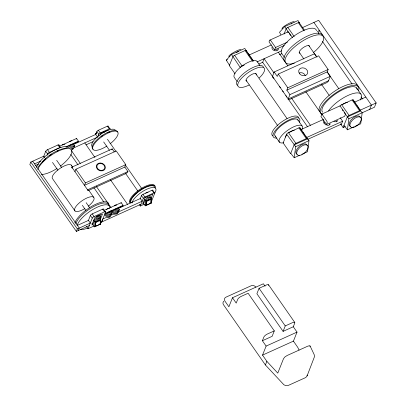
<?xml version="1.0" encoding="UTF-8"?>
<svg xmlns="http://www.w3.org/2000/svg" width="406" height="406" viewBox="0 0 406 406"><rect width="100%" height="100%" fill="white"/><g stroke="black" fill="none" stroke-linecap="round" stroke-linejoin="round"><path stroke-width="0.61" d="M91.939 223.285L94.293 226.67A0.594 0.259 65.7 0 0 94.755 226.695L94.933 221.889L93.69 220.103M95.268 225.503L95.38 222.529A0.579 0.345 -45.4 0 1 95.867 221.889L99.673 220.164A0.579 0.345 -45.4 0 1 100.13 220.377L100.465 220.707L100.353 223.681A0.579 0.345 -45.4 0 1 99.861 224.32L96.06 226.046A0.579 0.345 -45.4 0 1 95.598 225.832L95.268 225.503A0.579 0.345 -45.4 0 0 95.603 225.756M95.598 225.832L95.709 222.858A0.579 0.345 -45.4 0 1 96.202 222.214L100.008 220.494A0.579 0.345 -45.4 0 1 100.465 220.707M100.089 221.569L100.13 220.377M94.755 226.695L100.46 224.117L100.637 219.306L100.018 218.413M143.034 202.69L145.079 205.629A0.594 0.259 65.7 0 0 145.541 205.659L145.724 200.848L144.48 199.062M146.053 204.462L146.165 201.488A0.579 0.345 -45.4 0 1 146.657 200.848L150.459 199.128A0.579 0.345 -45.4 0 1 150.92 199.336L151.25 199.666L151.144 202.64A0.579 0.345 -45.4 0 1 150.651 203.284L146.845 205.005A0.579 0.345 -45.4 0 1 146.388 204.791L146.053 204.462A0.579 0.345 -45.4 0 0 146.393 204.715M146.388 204.791L146.5 201.818A0.579 0.345 -45.4 0 1 146.987 201.173L150.793 199.453A0.579 0.345 -45.4 0 1 151.25 199.666M150.829 201.716L150.9 199.935M145.541 205.659L151.25 203.076L151.428 198.265L149.565 195.59M74.075 147.013L74.141 146.261M100.312 217.393L100.389 216.535M111.132 214.637L111.198 213.886M111.559 212.977L111.183 214.551M112.284 211.166L112.198 212.044M271.959 46.964C271.147 50.704 277.542 52.577 278.648 48.801M299.755 155.244L294.208 157.751L295.68 146.688L286.646 134.183A1.741 0.609 -34.8 0 1 288.433 132.63L298.892 127.895A1.741 0.609 -34.8 0 1 299.958 128.159L302.089 131.219M305.642 136.325L308.996 140.659L307.52 151.727L302.526 153.986M354.068 126.804L347.409 129.819L348.886 118.75L344.11 112.371M74.846 145.109L74.125 146.926M111.904 212.734L111.467 213.744L110.3 214.744M119.445 209.506L118.785 211.11M310.067 346.612L309.732 345.714L307.895 346.11L287.159 355.494L284.91 356.945L283.55 358.615L277.775 373.129L266.854 361.335L262.53 355.118L266.123 346.09L297.025 332.108L293.299 326.749L294.741 323.12A3.481 1.218 -34.8 0 0 292.609 322.597L285.251 325.927L283.083 331.372L256.896 293.741L259.064 288.296L266.427 284.966A3.481 1.218 -34.8 0 1 268.554 285.489M223.833 301.227A3.481 2.883 21.7 0 0 223.518 304.769L265.407 364.964L283.921 384.802L285.697 385.578L288.412 385.38L305.454 377.666L306.718 376.626L307.271 375.083M273.101 77.12A2.34 0.817 -34.8 0 1 272.401 76.546L274.177 71.994L314.533 53.729L316.954 57.185M330.296 76.343L289.94 94.603L288.219 98.983A2.34 0.817 -34.8 0 0 289.579 99.48L326.13 82.941A2.34 0.817 -34.8 0 0 328.571 80.718L330.296 76.343L327.18 71.898L328.155 69.502L318.629 55.815L278.272 74.08L277.293 76.435L274.177 71.994M44.701 157.543L43.767 156.203L30.81 162.065L29.831 164.521L76.369 231.4L89.325 225.533M43.63 156.543L45.736 151.25A1.741 0.609 -34.8 0 1 47.527 149.697L57.987 144.962A1.741 0.609 -34.8 0 1 59.083 145.115M47.132 155.107L47.603 153.93A1.741 0.609 -34.8 0 1 49.39 152.377L59.849 147.642A1.741 0.609 -34.8 0 1 60.946 147.606M76.333 139.08L76.572 138.476L78.439 141.151L78.196 141.76L66.888 146.876M124.825 167.054L127.926 171.54L87.569 189.8L71.842 167.165L112.193 148.906L114.259 151.9M74.937 171.652L75.902 169.231L116.258 150.971L125.779 164.653L124.815 167.074L84.463 185.334L85.422 182.918L125.779 164.653M95.577 134.858L96.892 131.554A1.451 0.507 -34.8 0 1 98.384 130.26L107.417 126.175A1.451 0.507 -34.8 0 1 108.3 126.393L110.168 129.072A1.451 0.507 -34.8 0 0 109.28 128.854L100.246 132.94A1.451 0.507 -34.8 0 0 98.754 134.234L97.658 136.989M99.906 135.259L100.597 133.523L108.204 130.082M87.569 189.8L87.579 189.78A2.34 0.817 -34.8 0 0 88.939 190.282L125.49 173.738A2.34 0.817 -34.8 0 0 127.931 171.52M76.369 231.4L77.348 228.938L90.305 223.077L88.442 220.397L77.389 225.401M78.272 230.537L79.251 228.081L32.713 161.207M88.305 220.737L90.411 215.449A1.741 0.609 -34.8 0 1 92.198 213.896L102.657 209.161A1.741 0.609 -34.8 0 1 103.723 209.42L104.347 210.313M86.508 226.477L88.061 228.71L92.274 218.123A1.741 0.609 -34.8 0 1 94.065 216.571L104.525 211.841A1.741 0.609 -34.8 0 1 105.59 212.099L101.378 222.686L100.267 223.188M92.867 224.625L94.314 220.996L95.456 220.478M100.414 219.23L102.495 213.998L94.887 217.438L91.878 225L92.964 224.508M121.008 203.274L121.247 202.67L123.109 205.35L122.871 205.954L104.773 214.145M140.171 198.945L141.486 195.641A1.451 0.507 -34.8 0 1 142.978 194.347L152.011 190.257A1.451 0.507 -34.8 0 1 152.9 190.475L154.762 193.154L151.692 200.868M139.349 204.69L140.283 206.03L143.354 198.316A1.451 0.507 -34.8 0 1 144.84 197.027L153.874 192.936A1.451 0.507 -34.8 0 1 154.762 193.154M143.658 203.584L145.099 199.955L150.804 197.372M151.194 198.209L152.803 194.164L145.196 197.61L142.668 203.959L143.754 203.467M275.572 47.477L270.909 40.783A1.741 0.761 65.7 0 0 269.62 40.351L269.016 41.864L274.608 49.897L275.572 47.477L287.448 42.102M284.058 33.987L286.057 28.953A1.741 0.609 -34.8 0 1 287.844 27.4L298.308 22.665A1.741 0.609 -34.8 0 1 299.369 22.929L304.343 30.069M318.213 33.693L319.486 30.486L317.259 31.495M286.646 134.183L283.155 142.953L290.61 153.666L294.101 144.896A1.741 0.609 -34.8 0 1 295.888 143.343L306.347 138.613A1.741 0.609 -34.8 0 1 307.413 138.872L294.101 144.896M265.077 286.2L263.382 283.764L232.481 297.75L228.888 306.779L224.965 301.14A3.481 2.883 21.7 0 1 225.954 297.172L251.152 285.768A3.481 2.883 21.7 0 1 255.866 287.154M321.907 114.061L320.943 116.481L326.536 124.515L344.628 116.324L345.232 114.817A1.741 0.761 65.7 0 0 344.658 112.569L340 105.87L321.907 114.061L326.566 120.755A1.741 0.761 65.7 0 1 327.135 123.003L326.536 124.515M340.187 117.735L342.618 121.227L341.553 123.906A1.741 0.761 65.7 0 1 340.771 124.023M340.609 123.977L343.095 127.55L347.308 116.964A1.741 0.609 -34.8 0 1 349.094 115.411L359.554 110.676A1.741 0.609 -34.8 0 1 360.619 110.939L362.198 112.726L360.726 123.794L355.179 126.307M266.123 346.09L262.393 340.735L263.839 337.107A3.481 1.218 -34.8 0 1 267.412 334.001L274.299 330.885L248.112 293.254L241.225 296.37A3.481 1.218 -34.8 0 0 237.652 299.476L236.206 303.104L232.481 297.75M274.299 330.885L272.132 336.325L262.393 340.735M265.407 364.964L266.854 361.335M369.714 109.376L371.414 105.103L313.894 22.452M302.769 27.486L318.649 20.3L376.169 102.951L374.469 107.225L348.886 118.75M262.53 355.118L293.431 341.136L297.025 332.108M307.098 375.89L314.564 356.453L314.137 354.514L310.042 345.882M289.94 94.603L286.834 90.142L287.798 87.762L328.155 69.502M149.073 197.494L149.291 196.976M100.307 217.362L100.602 216.672M118.359 212.226L116.826 214.023L114.259 214.185M38.108 167.145C44.731 157.335 55.546 149.438 67.426 147.814M330.205 124.003L329.027 125.19L327.241 125.403M73.4 148.738L72.161 149.839M110.457 216.362L109.128 217.504L106.651 217.631M337.817 120.567L336.635 121.749L333.93 121.714M148.865 197.473L149.23 197.042M74.775 145.216L72.74 146.49L70.228 146.038M74.415 146.119L73.156 147.16M100.531 216.723L98.506 217.971L95.994 217.525M111.828 212.84L109.798 214.109L107.285 213.663M119.435 209.394L117.405 210.668L114.893 210.222M119.075 210.303L117.907 211.298M229.491 65.239L226.294 60.159L231.496 54.45L244.808 48.426L247.208 52.354M299.369 22.929L298.034 20.528L284.723 26.552L279.521 32.262L280.856 34.662M95.649 134.589A0.594 0.259 65.7 0 1 95.557 133.828L96.511 133.173M329.388 124.282L330.042 123.835M148.571 197.28L149.063 196.966M73.192 148.51L71.659 149.21M99.744 218.017L98.222 218.692L95.709 218.245M99.46 218.738L97.993 219.397M110.61 215.226C109.011 216.535 106.448 215.992 105.291 214.353M110.249 216.134C108.651 217.443 106.088 216.9 104.931 215.256M118.217 211.785C116.618 213.094 114.056 212.551 112.898 210.907M117.857 212.693C116.258 214.003 113.695 213.46 112.538 211.815M235.018 73.785L229.339 65.62L232.831 56.85A1.741 0.609 -34.8 0 1 234.617 55.297L245.077 50.562A1.741 0.609 -34.8 0 1 246.143 50.826M269.924 40.077L288.016 31.886M226.294 60.159L227.401 59.657M248.863 55.12L271.345 44.944M59.611 146.15L76.572 138.476M274.608 49.897L284.22 45.548M231.496 54.45L240.286 67.563A1.741 0.609 -34.8 0 1 242.072 66.011L244.275 65.016M65.995 146.784L78.439 141.151M95.557 133.828L96.694 133.31M75.171 143.739L95.75 134.427L97.613 137.106M257.297 61.793L281.51 50.836M34.576 163.882L40.656 161.131M258.754 64.077L262.789 62.25M279.506 54.688L281.81 53.643M73.034 148.231L97.039 137.365M35.256 165.592L38.575 164.09M86.118 144.79L92.979 141.684M286.834 90.142L327.18 71.898M328.571 80.718L288.219 98.983L272.472 76.389M104.281 210.349L121.247 202.67M339.908 106.123A1.741 0.609 -34.8 0 1 341.639 104.697L352.098 99.962A1.741 0.609 -34.8 0 1 353.164 100.226L356.001 104.306M105.017 213.536L123.109 205.35M119.537 207.928L140.344 198.514L142.207 201.193L118.202 212.054M354.697 102.104L365.821 97.07M94.933 221.889L100.637 219.306M106.194 217.489L102.764 219.042L101.561 222.067L141.004 204.213M110.767 215.419L114.198 213.866M300.75 129.681L323.562 119.354M145.724 200.848L151.428 198.265M88.061 228.71L94.167 225.949M140.283 206.03L144.277 204.223M360.284 110.138L376.169 102.951M347.308 116.964L360.619 110.939L359.554 109.407M306.307 137.659L342.618 121.227M307.814 139.309L341.248 124.18M295.68 146.688L308.996 140.659M343.095 127.55L345.313 126.545M283.083 331.372L293.299 326.749M276.613 49.963L277.384 49.725M72.796 148.068L71.177 148.342M117.821 211.343L116.197 211.617L113.822 210.628M110.214 214.784L107.737 214.906L106.215 214.069M336.188 121.059L336.995 120.841M72.38 147.393L70.68 147.282L69.157 146.444M97.932 219.413L95.42 218.966M95.943 220.022L96.801 220.174M146.261 198.387L146.901 198.504M69.507 147.855L70.319 148.19M326.312 125.139L323.897 123.201L323.054 120.379M113.447 213.85L112.178 212.724M94.425 219.184L95.136 219.687M150.459 199.128L150.793 199.453M150.809 202.31L151.144 202.64M150.316 202.954L150.651 203.284M146.657 200.848L146.987 201.173M146.165 201.488L146.5 201.818M146.515 204.675L146.845 205.005M99.673 220.164L100.008 220.494M100.023 223.351L100.353 223.681M99.531 223.995L99.861 224.32M95.867 221.889L96.202 222.214M95.38 222.529L95.709 222.858M347.409 129.819L343.968 125.352M294.208 157.751L290.762 153.285M324.262 122.292L324.942 123.094M356.554 87.874L360.878 94.09M322.476 41.493L352.043 83.986M361.056 96.943L362.502 99.013M353.149 99.856L360.609 110.574M356.712 105.327L358.843 108.387M298.308 22.665L303.987 30.831M352.098 99.962L359.554 110.676M308.753 45.508L316.345 56.419M327.195 72.014L338.771 88.645M287.844 27.4L294.238 36.586M341.639 104.697L349.094 115.411M292.589 37.743L289.006 32.592A1.741 0.761 65.7 0 0 287.712 32.16M288.544 32.526L284.723 26.552M289.255 33.546L290.676 35.586M342.334 109.823L343.045 110.843M299.176 52.237L303.881 58.992M321.603 84.458L329.195 95.374M284.403 57.322L281.881 53.699A20.899 7.308 -34.8 0 1 295.751 34.825A20.899 7.308 -34.8 0 1 316.467 30.714M278.369 52.257L287.783 65.782M305.88 91.792L321.806 114.68M278.272 74.08L287.798 87.762M273.877 72.755L264.108 58.713L262.677 62.301L273.898 78.429M291.615 98.247L310.438 125.297M279.328 86.229L280.414 87.787M282.586 90.908L283.312 91.949M285.844 95.593L286.93 97.151M288.742 99.754L307.565 126.804M257.023 61.316L259.906 65.457M297.76 119.775L302.089 125.987M246.132 50.456L253.232 60.661M299.948 127.794L307.403 138.507M247.919 53.374L250.045 56.439M250.756 57.459L252.887 60.519M302.8 132.239L304.931 135.305M245.077 50.562L252.532 61.276M298.892 127.895L306.347 138.613M255.582 73.379L287.047 118.593M234.617 55.297L242.072 66.011M288.433 132.63L295.888 143.343M246.006 80.109L277.831 125.84M237.251 81.662L234.369 77.516A13.936 4.872 -34.8 0 1 243.493 65.021A13.936 4.872 -34.8 0 1 257.404 62.082M275.111 135.974L279.435 142.191M268.533 284.758L294.72 322.384M259.064 288.296L285.251 325.927M293.431 341.136L297.755 347.348L299.065 350.104M107.417 126.175L109.28 128.854M152.011 190.257L153.874 192.936M107.453 139.258L115.725 151.144M125.073 164.577L141.618 188.348M98.384 130.26L100.246 132.94M142.978 194.347L144.84 197.027M96.892 131.554L98.754 134.234M141.486 195.641L143.354 198.316M103.677 141.958L109.432 150.225M125.616 173.479L137.842 191.048M84.793 142.907L94.933 157.477M110.508 179.853L127.525 204.314M71.253 150.403L80.307 163.415M96.242 186.308L111.092 207.644M70.776 154.468L78.018 164.877M93.953 187.775L103.728 201.823M75.902 169.231L85.422 182.918M59.053 145.226L60.606 147.459M104.966 211.206L105.59 212.099M57.987 144.962L59.849 147.642M102.657 209.161L104.525 211.841M71.268 165.085L72.71 167.155M88.584 189.967L93.639 197.225M56.688 160.329L61.722 167.561M86.179 202.701L89.772 207.867M47.527 149.697L49.39 152.377M92.198 213.896L94.065 216.571M45.736 151.25L47.603 153.93M90.411 215.449L92.274 218.123M52.511 162.451L57.906 170.205M82.357 205.34L85.95 210.511M75.019 210.993L52.648 178.848A11.612 4.06 -34.8 0 1 60.108 168.312A11.612 4.06 -34.8 0 1 71.75 166.039M30.81 162.065L77.348 228.938M96.78 133.209L96.263 132.757L96.516 133.275M283.723 142.77A13.936 4.872 -34.8 0 1 280.749 136.832A13.936 4.872 -34.8 0 1 296.05 125.885A13.936 4.872 -34.8 0 1 301.699 129.915M285.58 137.111A6.131 2.147 -34.8 0 1 286.748 134.797M289.351 132.457A6.131 2.147 -34.8 0 1 294.37 130.189M275.841 136.497A13.936 4.872 -34.8 0 1 283.231 124.17A13.936 4.872 -34.8 0 1 298.146 120.541M276.75 138.045A15.941 5.577 -34.8 0 1 283.175 123.353A15.941 5.577 -34.8 0 1 299.379 122.226M272.746 135.848A15.941 5.577 -34.8 0 1 282.013 121.678A15.941 5.577 -34.8 0 1 298.654 117.74M237.49 85.275A15.941 5.577 -34.8 0 1 246.757 71.106A15.941 5.577 -34.8 0 1 263.398 67.168M249.198 84.976A15.941 5.577 -34.8 0 1 238.835 81.794A15.941 5.577 -34.8 0 1 259.561 67.305A15.941 5.577 -34.8 0 1 259.195 77.988M246.736 81.17A6.131 2.147 -34.8 0 1 250.436 75.222A6.131 2.147 -34.8 0 1 256.201 75.029M282.505 28.73A6.968 1.162 -29.1 0 1 287.204 24.37A6.968 1.162 -29.1 0 1 294.188 22.086M291.016 23.964A6.968 1.162 -29.1 0 1 291.97 23.553M236.236 52.607A6.968 1.162 -29.1 0 1 238.743 51.45M229.273 56.622A6.968 1.162 -29.1 0 1 233.191 52.724A6.968 1.162 -29.1 0 1 240.931 49.654M253.05 61.098A1.741 0.609 -34.8 0 1 253.435 61.088M299.308 73.019A4.065 3.365 21.7 0 1 305.261 75.501M350.307 126.398A6.968 3.603 -41.5 0 1 352.525 118.481A6.968 3.603 -41.5 0 1 360.482 117.593M297.101 154.331A6.968 3.603 -41.5 0 1 299.323 146.414A6.968 3.603 -41.5 0 1 307.281 145.526M284.57 61.078A22.909 8.013 -34.8 0 1 299.78 40.392A22.909 8.013 -34.8 0 1 322.481 35.89M294.294 63.336A22.909 8.013 -34.8 0 1 289.889 51.476A22.909 8.013 -34.8 0 1 319.583 34.799A22.909 8.013 -34.8 0 1 313.386 52.613M299.907 53.298A6.131 2.147 -34.8 0 1 302.947 47.801A6.131 2.147 -34.8 0 1 309.534 46.411M322.328 114.279A22.909 8.013 -34.8 0 1 336.899 92.167A22.909 8.013 -34.8 0 1 358.544 90.929M319.781 111.67A22.909 8.013 -34.8 0 1 334.361 91.406A22.909 8.013 -34.8 0 1 357.549 85.945M342.476 104.611A6.131 2.147 -34.8 0 1 347.5 102.337M328.474 110.904A20.899 7.308 -34.8 0 1 351.474 94.05A20.899 7.308 -34.8 0 1 360.289 99.983M322.572 112.178A20.899 7.308 -34.8 0 1 337.016 92.933A20.899 7.308 -34.8 0 1 357.219 89.726M73.704 143.369A1.741 1.441 21.7 0 1 72.491 144.262M74.537 143.151A2.614 2.162 21.7 0 1 70.832 144.825M69.705 141.73A2.614 2.162 21.7 0 1 71.847 140.76M104.91 131.884A1.284 1.061 21.7 0 1 103.682 132.016A1.319 1.091 21.7 0 1 103.378 131.869M105.113 131.686A1.284 1.061 21.7 0 0 105.24 131.432A1.319 1.091 21.7 0 0 105.286 131.153M101.779 133.341A1.979 1.639 21.7 0 1 101.561 132.924M103.591 132.676A1.979 1.639 21.7 0 1 102.713 132.189M62.098 145.17A2.614 2.162 21.7 0 1 64.904 144.323M66.929 146.591A2.614 2.162 21.7 0 1 66.878 147.16M75.907 223.884A19.447 6.8 -34.8 0 1 92.355 207.283A19.447 6.8 -34.8 0 1 108.569 205.177M74.902 222.864A20.32 7.105 -34.8 0 1 92.345 205.994A20.32 7.105 -34.8 0 1 108.793 203.893M87.676 228.076A19.447 6.8 -34.8 0 1 80.307 229.608M77.145 225.67A19.447 6.8 -34.8 0 1 94.314 208.669A19.447 6.8 -34.8 0 1 109.894 207.613M42.412 161.984A19.447 6.8 -34.8 0 1 45.782 158.736M49.72 155.635A19.447 6.8 -34.8 0 1 51.821 154.204M57.18 151.164A19.447 6.8 -34.8 0 1 58.225 150.672M37.834 169.51A20.32 7.105 -34.8 0 1 65.904 148.637A20.32 7.105 -34.8 0 1 60.413 166.084M57.023 168.444A20.32 7.105 -34.8 0 1 41.427 174.463M36.631 167.49A19.447 6.8 -34.8 0 1 51.648 151.742A19.447 6.8 -34.8 0 1 68.761 147.713M84.905 208.577A11.612 4.06 -34.8 0 1 75.09 207.821A11.612 4.06 -34.8 0 1 90.969 196.743A11.612 4.06 -34.8 0 1 88.371 206.157M118.293 207.725A1.741 1.441 21.7 0 1 116.933 208.456M115.705 205.675A1.741 1.441 21.7 0 1 116.091 205.527M119.202 207.329A2.614 2.162 21.7 0 1 115.497 209.009M114.37 205.908A2.614 2.162 21.7 0 1 116.507 204.939M147.708 197.118A1.923 1.594 21.7 0 1 147.221 197.138M147.957 197.489A1.923 1.594 21.7 0 1 147.51 197.62M146.069 197.362A1.923 1.594 21.7 0 1 145.668 197.077M145.845 193.393A1.923 1.594 21.7 0 1 148.088 192.378M151.25 203.076A0.594 0.259 65.7 0 1 150.839 203.117M100.46 224.117A0.594 0.259 65.7 0 1 100.104 224.213M110.462 211.47A1.741 1.441 21.7 0 1 108.879 211.846M110.808 210.81A1.741 1.441 21.7 0 1 110.686 211.166M111.594 210.775A2.614 2.162 21.7 0 1 108.519 212.714M106.539 209.872A2.614 2.162 21.7 0 1 109.569 208.501M99.1 215.515A1.741 1.441 21.7 0 1 97.09 215.733M99.445 214.85A1.741 1.441 21.7 0 1 99.323 215.21M100.246 214.774A2.614 2.162 21.7 0 1 96.542 216.454M106.879 146.058A15.093 5.278 -34.8 0 1 93.243 145.764A15.093 5.278 -34.8 0 1 114.081 131.138A15.093 5.278 -34.8 0 1 110.102 143.795M93.055 149.205A15.093 5.278 -34.8 0 1 101.733 135.822A15.093 5.278 -34.8 0 1 117.557 132.011M92.091 146.541A14.225 4.973 -34.8 0 1 100.378 134.493A14.225 4.973 -34.8 0 1 115.213 130.001M101.622 136.279A14.225 4.973 -34.8 0 1 102.642 135.574M107.844 132.65A14.225 4.973 -34.8 0 1 109.63 131.914M129.707 202.427A15.093 5.278 -34.8 0 1 140.116 189.211A15.093 5.278 -34.8 0 1 154.843 185.821M130.174 203.096A15.093 5.278 -34.8 0 1 142.237 188.836A15.093 5.278 -34.8 0 1 155.437 188.044M130.935 202.706A14.225 4.973 -34.8 0 1 141.004 189.967A14.225 4.973 -34.8 0 1 154.696 187.308M132.001 203.061A14.225 4.973 -34.8 0 1 147.434 188.947A14.225 4.973 -34.8 0 1 154.473 193.403M112.193 148.906A2.34 0.817 -34.8 0 1 112.046 149.251M111.919 149.449A2.34 0.817 -34.8 0 1 111.757 149.652M72.461 167.917A2.34 0.817 -34.8 0 1 71.842 167.165M299.633 73.806A4.644 3.847 21.7 0 0 307.428 73.74A4.644 3.847 21.7 0 0 302.582 67.827A4.644 3.847 21.7 0 0 299.633 73.806M354.93 126.865A6.968 3.603 -41.5 0 0 360.863 117.608A6.968 3.603 -41.5 0 0 350.987 122.028A6.968 3.603 -41.5 0 0 354.93 126.865M301.729 154.798A6.968 3.603 -41.5 0 0 307.657 145.546A6.968 3.603 -41.5 0 0 297.786 149.961A6.968 3.603 -41.5 0 0 301.729 154.798M97.262 168.962A4.644 3.847 21.7 0 0 105.052 168.891A4.644 3.847 21.7 0 0 100.206 162.979A4.644 3.847 21.7 0 0 97.262 168.962M97.511 168.449A4.065 3.365 21.7 0 0 104.388 168.896A4.065 3.365 21.7 0 0 100.622 163.486A4.065 3.365 21.7 0 0 97.511 168.449"/></g></svg>
